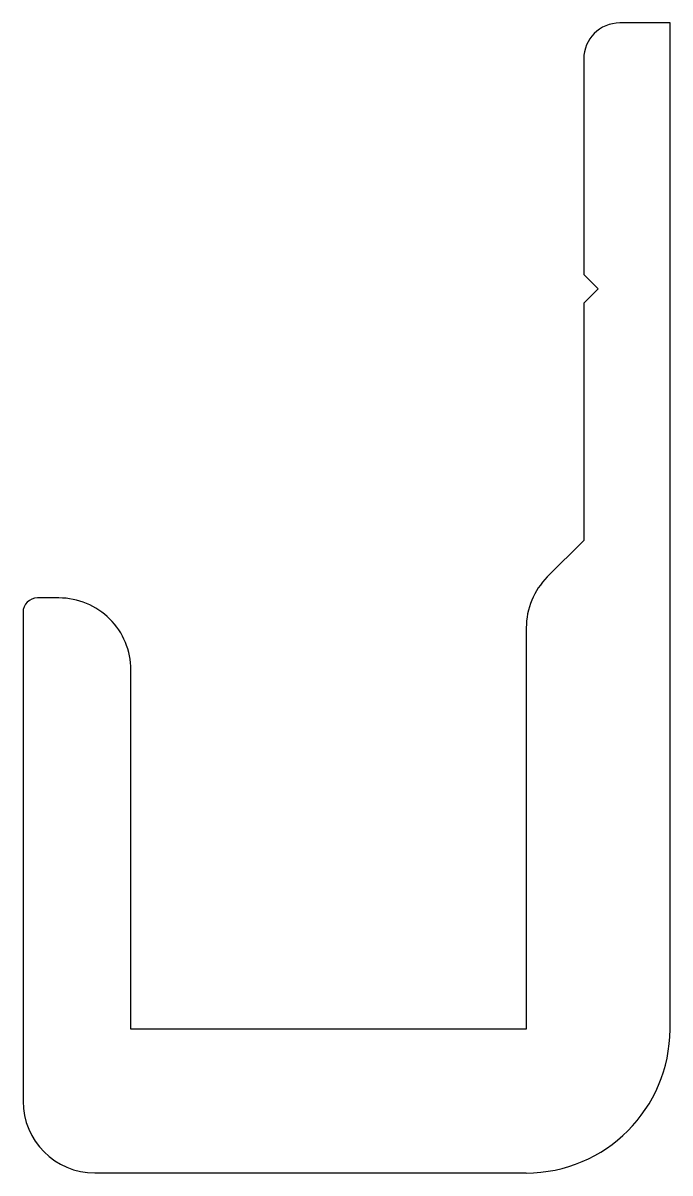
# Model space of a CAD drawing. Extents: x 2128.7 to 2137.7, y 209.7 to 225.7.
import ezdxf

# ---------------------------------------------------------------- set-up
doc = ezdxf.new("R2010")
doc.units = 0
doc.header["$LTSCALE"] = 15
doc.layers.get('0').update_dxf_attribs({"linetype": 'CONTINUOUS'})

msp = doc.modelspace()

# ---------------------------------------------------------------- linework, layer by layer
for p, q in [((2137.741, 225.748), (2137.041, 225.748)), ((2137.741, 211.748), (2137.741, 225.748)), ((2136.541, 225.248), (2136.541, 222.248)), ((2136.541, 222.248), (2136.741, 222.048)), ((2136.741, 222.048), (2136.541, 221.848)), ((2136.541, 221.848), (2136.541, 218.548)), ((2136.541, 218.548), (2136.033, 218.041)), ((2129.241, 217.748), (2128.941, 217.748)), ((2128.741, 217.548), (2128.741, 210.748)), ((2135.741, 217.333), (2135.741, 211.748)), ((2130.241, 211.748), (2130.241, 216.748)), ((2135.741, 211.748), (2130.241, 211.748)), ((2129.741, 209.748), (2135.741, 209.748))]:
    msp.add_line(p, q)
for centre, radius, start, end in [((2137.041, 225.248), 0.5, 90, 180), ((2136.741, 217.333), 1, 135.0018, 179.9993), ((2128.941, 217.548), 0.2, 90.0058, 179.9977), ((2129.241, 216.748), 1, 359.9913, 90.0088), ((2135.734, 211.754), 2.007, 270.1939, 359.8061), ((2129.741, 210.748), 1, 180, 270)]:
    msp.add_arc(centre, radius, start, end)

doc.saveas('drawing.dxf')
